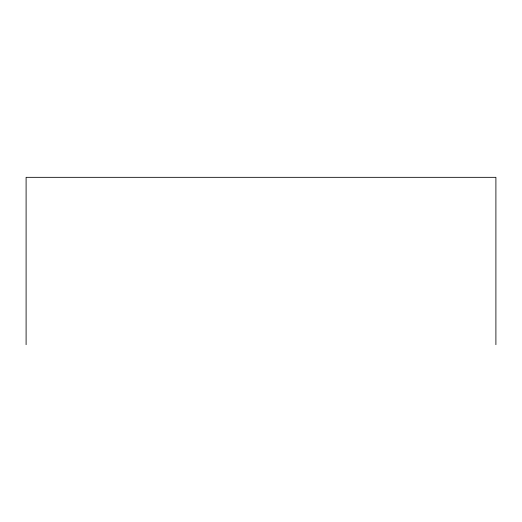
<?xml version="1.0" encoding="UTF-8"?>
<svg xmlns="http://www.w3.org/2000/svg" width="522" height="522" viewBox="0 0 522 522"><rect width="100%" height="100%" fill="white"/><g stroke="black" fill="none" stroke-linecap="round" stroke-linejoin="round"><path stroke-width="0.78" d="M495.9 344.67L495.9 177.33L26.1 177.33L26.1 344.67"/></g></svg>
